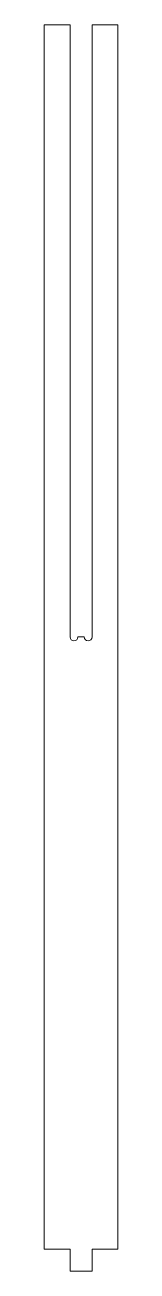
# Model space of a CAD drawing. Header units: millimetres. Extents: x -72 to -12, y -193 to 825.
import ezdxf

# ---------------------------------------------------------------- set-up
doc = ezdxf.new("R2010")
doc.units = ezdxf.units.MM

msp = doc.modelspace()

# ---------------------------------------------------------------- linework, layer by layer
at = {"color": 7, "linetype": 'Continuous', "lineweight": 15}
for p, q in [((-72.2, 825), (-51.2, 825)), ((-72.2, 825), (-72.2, -175)), ((-51.2, 825), (-51.2, 325)), ((-33.2, 825), (-12.2, 825)), ((-33.2, 325), (-33.2, 825)), ((-12.2, 825), (-12.2, -175)), ((-44.9, 325), (-39.6, 325)), ((-72.2, -175), (-51.2, -175)), ((-51.2, -175), (-51.2, -193)), ((-33.2, -175), (-33.2, -193)), ((-33.2, -175), (-12.2, -175)), ((-51.2, -193), (-33.2, -193))]:
    msp.add_line(p, q, dxfattribs=at)
for centre, radius in [((-48, 325), 3.17), ((-36.4, 325), 3.18)]:
    msp.add_arc(centre, radius, 180, 0, dxfattribs=at)

doc.saveas('drawing.dxf')
